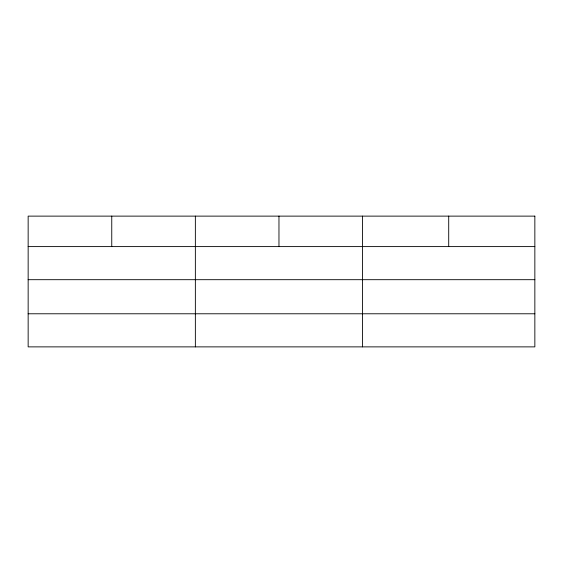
<?xml version="1.0" encoding="UTF-8"?>
<svg xmlns="http://www.w3.org/2000/svg" width="563" height="563" viewBox="0 0 563 563"><rect width="100%" height="100%" fill="white"/><g stroke="black" fill="none" stroke-linecap="round" stroke-linejoin="round"><path stroke-width="0.84" d="M28.15 246.601L534.85 246.601M28.15 279.691L534.85 279.691M28.15 313.781L534.85 313.781M448.711 216.122L448.711 246.601M362.572 216.122L362.572 346.878M278.966 216.122L278.966 246.601M195.361 216.122L195.361 346.878M111.756 216.122L111.756 246.601M534.85 216.122L28.15 216.122L28.15 346.878L534.85 346.878L534.85 216.122"/></g></svg>
